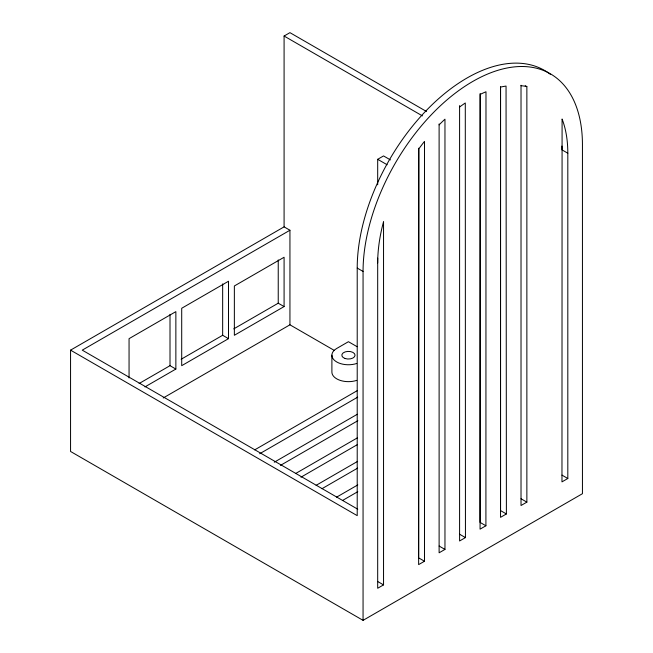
<?xml version="1.0" encoding="UTF-8"?>
<svg xmlns="http://www.w3.org/2000/svg" width="653" height="653" viewBox="0 0 653 653"><rect width="100%" height="100%" fill="white"/><g stroke="black" fill="none" stroke-linecap="round" stroke-linejoin="round"><path stroke-width="0.98" d="M418.655 148.198L418.638 557.866L424.491 561.245L424.507 141.391A134.445 77.617 -60 0 0 418.908 148.737L418.638 564.616L424.491 561.245M480.135 93.485L480.069 522.4L485.914 525.779L485.987 91.771A134.445 77.617 -60 0 0 480.216 94.375L480.069 529.159L485.914 525.779M439.118 124.862L439.461 124.511A134.445 77.617 -60 0 1 444.962 119.181L444.962 549.418L439.118 552.797L439.11 123.964M363.06 620.35L363.06 271.444A155.128 89.559 -60 0 1 472.756 81.454A155.128 89.559 -60 0 1 582.443 144.786L582.443 493.692L363.06 620.35L70.557 451.468L70.557 350.147L284.088 226.86L284.088 36.029L289.94 32.65L426.507 111.5M377.687 184.799L377.687 159.308L383.54 155.928L390.421 159.903M163.217 397.971L289.94 324.81L289.94 230.24L82.254 350.147L357.762 509.209M139.105 383.523L170.009 365.68L175.861 369.059L175.861 311.636L129.057 338.662L129.057 377.948M181.159 359.248L222.657 335.283L228.509 338.662L228.509 281.239L181.705 308.265L181.705 365.68L228.509 338.662M233.741 328.883L278.235 303.196L284.088 306.575L284.088 257.258L234.362 285.973L234.362 335.283L284.088 306.575M144.95 386.903L175.861 369.059M254.694 449.868L357.158 390.706M259.657 453.753L357.705 397.146M274.284 462.202L357.313 414.263M280.464 465.385L357.868 420.695M295.646 473.507L357.477 437.812M300.943 477.204L357.477 444.562M316.117 485.334L357.632 461.361M321.97 488.705L357.632 468.119M336.597 497.153L357.795 484.91M342.441 500.533L357.795 491.668M377.687 262.996A134.445 77.617 -60 0 1 383.425 222.142L383.54 221.71L383.54 584.884L377.687 588.263L377.687 258.123M459.524 107.051A134.445 77.617 -60 0 1 465.295 102.986L465.442 537.599L459.59 540.978L459.59 105.623M506.393 513.96L500.541 517.331L500.549 87.094A134.445 77.617 -60 0 1 506.051 86.074L506.393 513.96L500.541 510.581L500.541 86.718M525.2 85.657L526.865 86.62L526.865 502.133L521.021 505.512L521.021 85.282M567.816 478.494L561.972 481.873L562.086 118.993A134.445 77.617 -60 0 1 567.816 153.226L567.816 478.494L561.972 475.115M526.865 86.62L526.604 86.563A134.445 77.617 -60 0 0 521.004 85.674M567.816 153.226L561.972 149.847A134.445 77.617 -60 0 0 561.915 146.052M284.088 36.029L422.418 115.891M377.687 159.308L387.156 164.768M549.059 73.381A155.128 89.559 -60 0 0 428.041 108.724A155.128 89.559 -60 0 0 357.215 268.065L363.06 271.444M284.088 226.86L289.94 230.24M357.101 346.702L348.441 341.699L336.736 348.457A16.545 9.55 0 0 0 335.307 361.027A16.545 9.55 0 0 0 356.709 363.484M289.94 324.81L334.467 350.522M521.021 498.761L526.865 502.133M459.59 534.219L465.442 537.599M439.118 546.047L444.962 549.418M70.557 350.147L357.215 515.641L357.215 268.065M377.687 581.505L383.54 584.884M331.895 355.208L331.895 372.096A16.545 9.55 0 0 0 356.709 380.373M278.235 259.918L278.235 303.196M222.657 283.908L222.657 335.283M170.009 314.305L170.009 365.68M549.687 73.846A155.128 89.559 -60 0 1 550.316 74.32M345.111 358.513A6.62 3.82 0 0 0 355.061 355.224A6.62 3.82 0 0 0 345.151 351.894A6.62 3.82 0 0 0 345.111 358.513"/></g></svg>
